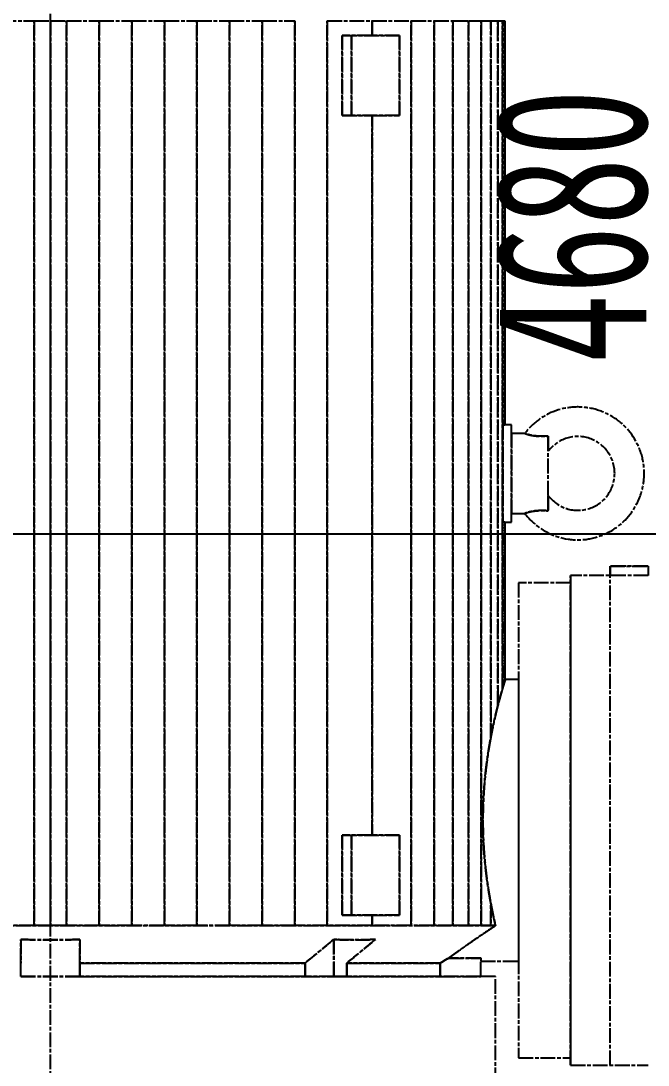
# Model space of a CAD drawing. Header units: millimetres. Extents: x 39335 to 110675, y -13954 to 36506.
# Drawn here: x 55155 to 55665, y 21283 to 22132 of the extents above; entities that cross this region are included whole.
import ezdxf

# ---------------------------------------------------------------- set-up
doc = ezdxf.new("R2010")
doc.units = ezdxf.units.MM
doc.linetypes.add('AM_ISO08W050', pattern=[18, 12, -1.5, 3, -1.5])
for name, color, linetype, lineweight in [('AM_4', 3, 'Continuous', 25), ('AM_5', 3, 'Continuous', 25), ('AM_7', 4, 'AM_ISO08W050', 25), ('CAXA4', 3, 'Continuous', 25), ('RED', 1, 'Continuous', 9)]:
    doc.layers.add(name, color=color, linetype=linetype, lineweight=lineweight)
doc.styles.add('\\M+5B1EA\\M+5D7BC', font='', dxfattribs={"width": 0.667})
doc.styles.add('Andritz-Norm', font='arial.ttf')
doc.styles.get("Standard").update_dxf_attribs({"font": 'ISOCP.SHX'})
doc.styles.get('\\M+5B1EA\\M+5D7BC').set_extended_font_data('FangSong_GB2312')
doc.dimstyles.new('\\M+5B1EA\\M+5D7BC', dxfattribs={"dimscale": 35, "dimtxt": 3.5, "dimasz": 4, "dimexe": 2, "dimexo": 0, "dimtad": 1, "dimdec": 1, "dimdsep": 46, "dimtxsty": '\\M+5B1EA\\M+5D7BC', "dimcen": 0, "dimdle": 6, "dimazin": 2, "dimtfac": 1, "dimtdec": 1, "dimtmove": 0, "dimatfit": 3, "dimfxl": 0, "dimtolj": 1, "dimtzin": 0, "dimarcsym": 0})
doc.dimstyles.new('Andritz-Bem', dxfattribs={"dimscale": 20, "dimtxt": 3.5, "dimasz": 2.5, "dimexe": 1, "dimexo": 0, "dimgap": 0.8, "dimtad": 1, "dimrnd": 1e-08, "dimtxsty": 'Andritz-Norm', "dimcen": 0.09, "dimdle": 10, "dimclrd": 7, "dimclre": 7, "dimclrt": 179, "dimazin": 2, "dimtfac": 1, "dimtdec": 3, "dimtmove": 0, "dimatfit": 3, "dimldrblk": 'Filled-1', "dimfxl": 0, "dimtolj": 1, "dimtzin": 0, "dimlwd": 25, "dimlwe": 25, "dimarcsym": 0})

# ---------------------------------------------------------------- blocks, each defined once
blk = doc.blocks.new('*D244')
at = {"layer": 'CAXA4', "color": 0, "lineweight": -2, "transparency": 16777216}
for p, q in [((54268.56, 24094.91), (55757.75, 24094.91)), ((55687.75, 23954.91), (55687.75, 19554.91)), ((55236.99, 19414.91), (55757.75, 19414.91))]:
    blk.add_line(p, q, dxfattribs=at)
at = {"layer": 'CAXA4', "color": 0, "transparency": 16777216}
for points in [[(55664.42, 23954.91), (55711.09, 23954.91), (55687.75, 24094.91)], [(55664.42, 19554.91), (55711.09, 19554.91), (55687.75, 19414.91)]]:
    blk.add_solid(points, dxfattribs=at)
at = {"layer": 'DEFPOINTS', "color": 0, "transparency": 16777216}
for p in [(54268.56, 24094.91), (55236.99, 19414.91), (55687.75, 19414.91)]:
    blk.add_point(p, dxfattribs=at)
at = {"layer": 'CAXA4', "color": 0, "transparency": 16777216, "insert": (55603.33, 21965.21), "char_height": 122.5, "attachment_point": 5, "rotation": 90, "style": '\\M+5B1EA\\M+5D7BC'}
blk.add_mtext('\\A1;\\fFangSong_GB2312;4680', dxfattribs=at)
blk = doc.blocks.new('*D280')
at = {"layer": 'CAXA4', "color": 0, "lineweight": -2, "transparency": 16777216}
for p, q in [((53916.93, 25415.93), (53916.93, 26680.95)), ((76546.38, 19446.79), (76546.38, 26680.95)), ((54056.93, 26610.95), (76406.38, 26610.95))]:
    blk.add_line(p, q, dxfattribs=at)
at = {"layer": 'CAXA4', "color": 0, "transparency": 16777216}
for points in [[(54056.93, 26634.28), (54056.93, 26587.61), (53916.93, 26610.95)], [(76406.38, 26634.28), (76406.38, 26587.61), (76546.38, 26610.95)]]:
    blk.add_solid(points, dxfattribs=at)
at = {"layer": 'DEFPOINTS', "color": 0, "transparency": 16777216}
for p in [(76546.38, 26610.95), (53916.93, 25415.93), (76546.38, 19446.79)]:
    blk.add_point(p, dxfattribs=at)
at = {"layer": 'CAXA4', "color": 0, "transparency": 16777216, "insert": (65231.66, 26695.37), "char_height": 122.5, "attachment_point": 5, "style": '\\M+5B1EA\\M+5D7BC'}
blk.add_mtext('\\A1;\\fFangSong_GB2312;22630', dxfattribs=at)
blk = doc.blocks.new('*D230')
at = {"layer": 'AM_5', "lineweight": 25, "transparency": 16777216}
for p, q in [((3737361.75, -122206.39), (3739176.61, -122206.39)), ((3738831.85, -122856.39), (3739176.61, -122856.39))]:
    blk.add_line(p, q, dxfattribs=at)
at = {"layer": 'AM_5', "transparency": 16777216}
blk.add_line((3739156.61, -122256.39), (3739156.61, -122806.39), dxfattribs=at)
for points in [[(3739148.28, -122256.39), (3739164.95, -122256.39), (3739156.61, -122206.39)], [(3739148.28, -122806.39), (3739164.95, -122806.39), (3739156.61, -122856.39)]]:
    blk.add_solid(points, dxfattribs=at)
at = {"layer": 'DEFPOINTS', "color": 0, "transparency": 16777216}
for p in [(3737341.75, -122206.39), (3738811.85, -122856.39), (3739156.61, -122856.39)]:
    blk.add_point(p, dxfattribs=at)
at = {"layer": 'AM_5', "color": 2, "transparency": 16777216, "insert": (3739091.61, -122531.39), "char_height": 70, "attachment_point": 5, "rotation": 90}
blk.add_mtext('\\A1;650', dxfattribs=at)
blk = doc.blocks.new('Filled-1')
at = {"color": 0}
for p, q in [((0, 0), (-1, 0.25)), ((-1, 0.25), (-1, -0.25)), ((-1, 0), (0, 0)), ((-1, -0.25), (0, 0))]:
    blk.add_line(p, q, dxfattribs=at)
at = {"color": 0, "flags": 128}
blk.add_lwpolyline([(-1, -0.25), (0, 0), (-1, 0.25), (-1, -0.25)], dxfattribs=at)
at = {"color": 0}
blk.add_solid([(-1, -0.25), (0, 0), (-1, 0.25), (-1, -0.25)], dxfattribs=at)
blk = doc.blocks.new('motor')
at = {"layer": 'AM_7'}
for p, q in [((-39.75, 914.86), (-13.25, 914.86)), ((-13.25, 914.86), (-13.25, 179.44)), ((-13.25, 179.44), (-13.25, 914.86)), ((-13.25, 914.86), (0, 914.86)), ((0, 914.86), (0, 179.44)), ((0, 179.44), (0, 914.86)), ((0, 914.86), (13.25, 914.86)), ((13.25, 914.86), (13.25, 179.44)), ((13.25, 179.44), (13.25, 914.86)), ((13.25, 914.86), (39.75, 914.86)), ((39.75, 914.86), (39.75, 179.44)), ((39.75, 179.44), (39.75, 914.86)), ((39.75, 914.86), (66.25, 914.86)), ((66.25, 914.86), (66.25, 179.44)), ((66.25, 179.44), (66.25, 914.86)), ((66.25, 914.86), (92.75, 914.86)), ((92.75, 914.86), (92.75, 179.44)), ((92.75, 179.44), (92.75, 914.86)), ((92.75, 914.86), (119.25, 914.86)), ((119.25, 914.86), (119.25, 179.44)), ((119.25, 179.44), (119.25, 914.86)), ((119.25, 914.86), (145.75, 914.86)), ((145.75, 914.86), (145.75, 179.44)), ((145.75, 179.44), (145.75, 914.86)), ((145.75, 914.86), (172.25, 914.86)), ((172.25, 914.86), (172.25, 179.44)), ((172.25, 179.44), (172.25, 914.86)), ((172.25, 914.86), (198.75, 914.86)), ((198.75, 914.86), (198.75, 179.44)), ((198.75, 179.44), (198.75, 914.86)), ((225.25, 914.86), (225.25, 179.44)), ((225.25, 179.44), (225.25, 914.86)), ((225.25, 914.86), (261.63, 914.86)), ((261.63, 914.86), (261.63, 903)), ((261.63, 903), (261.63, 914.86)), ((261.63, 914.86), (293.53, 914.86)), ((293.53, 914.86), (293.53, 179.44)), ((293.53, 179.44), (293.53, 914.86)), ((293.53, 914.86), (312.09, 914.86)), ((312.09, 914.86), (312.09, 179.44)), ((312.09, 179.44), (312.09, 914.86)), ((312.09, 914.86), (327.46, 914.86)), ((327.46, 914.86), (327.46, 179.44)), ((327.46, 179.44), (327.46, 914.86)), ((327.46, 914.86), (340.08, 914.86)), ((340.08, 914.86), (340.08, 179.44)), ((340.08, 179.44), (340.08, 914.86)), ((340.08, 914.86), (350.26, 914.86)), ((350.26, 914.86), (350.26, 179.44)), ((350.26, 179.44), (350.26, 914.86)), ((350.26, 914.86), (358.19, 914.86)), ((358.19, 914.86), (358.19, 332.14)), ((358.19, 332.14), (358.19, 914.86)), ((358.19, 914.86), (364.02, 914.86)), ((364.02, 914.86), (364.02, 358.39)), ((364.02, 358.39), (364.02, 914.86)), ((364.02, 914.86), (367.86, 914.86)), ((367.86, 914.86), (367.86, 372.38)), ((367.86, 372.38), (367.86, 914.86)), ((367.86, 914.86), (369.76, 914.86)), ((369.76, 586.5), (369.76, 914.86)), ((369.76, 914.86), (369.76, 586.5)), ((370, 586.5), (370, 914.86)), ((237.25, 838), (237.25, 903)), ((237.25, 903), (283.92, 903)), ((261.63, 903), (237.25, 903)), ((237.25, 903), (237.25, 838)), ((245.01, 838), (245.01, 903)), ((245.01, 903), (245.01, 838)), ((283.92, 903), (261.63, 903)), ((283.92, 903), (283.92, 838)), ((283.92, 838), (283.92, 903)), ((283.92, 838), (237.25, 838)), ((237.25, 838), (261.63, 838)), ((261.63, 838), (261.63, 253)), ((261.63, 253), (261.63, 838)), ((261.63, 838), (283.92, 838)), ((367.89, 507.5), (367.89, 586.5)), ((367.89, 586.5), (369.76, 586.5)), ((369.76, 586.5), (367.89, 586.5)), ((367.89, 586.5), (367.89, 507.5)), ((370, 586.5), (369.76, 586.5)), ((375, 586.5), (370, 586.5)), ((375, 579.5), (375, 586.5)), ((385.88, 579.5), (375, 579.5)), ((375, 579.5), (375, 514.5)), ((375, 514.5), (375, 579.5)), ((405, 529), (405, 565)), ((375, 514.5), (385.88, 514.5)), ((375, 507.5), (375, 514.5)), ((369.76, 507.5), (367.89, 507.5)), ((367.89, 507.5), (369.76, 507.5)), ((369.76, 507.5), (369.76, 378.73)), ((369.76, 378.73), (369.76, 507.5)), ((369.76, 507.5), (370, 507.5)), ((370, 507.5), (375, 507.5)), ((370, 379.5), (370, 507.5)), ((486.19, 471.5), (455.19, 471.5)), ((455.19, 471.5), (455.19, 464)), ((455.19, 471.5), (486.19, 471.5)), ((455.19, 464), (455.19, 471.5)), ((486.19, 471.5), (486.19, 464)), ((486.19, 464), (423.19, 464)), ((423.19, 66), (423.19, 464)), ((423.19, 464), (423.19, 458)), ((423.19, 464), (423.19, 66)), ((455.19, 66), (455.19, 464)), ((380.69, 458), (380.69, 72)), ((423.19, 458), (380.69, 458)), ((380.69, 458), (380.69, 379.5)), ((423.19, 458), (423.19, 72)), ((380.69, 379.5), (370, 379.5)), ((380.69, 379.5), (380.69, 150.51)), ((364.02, 358.39), (364.02, 358.39)), ((364.02, 358.39), (364.02, 358.39)), ((237.25, 188), (237.25, 253)), ((237.25, 253), (283.92, 253)), ((261.63, 253), (237.25, 253)), ((237.25, 253), (237.25, 188)), ((245.01, 188), (245.01, 253)), ((245.01, 253), (245.01, 188)), ((283.92, 253), (261.63, 253)), ((283.92, 253), (283.92, 188)), ((283.92, 188), (283.92, 253)), ((358.19, 179.44), (358.19, 197.86)), ((358.19, 197.86), (358.19, 179.44)), ((283.92, 188), (237.25, 188)), ((237.25, 188), (261.63, 188)), ((261.63, 188), (261.63, 179.44)), ((261.63, 179.44), (261.63, 188)), ((261.63, 188), (283.92, 188)), ((-370, 179.44), (362.09, 179.44)), ((-13.25, 179.44), (-39.75, 179.44)), ((0, 179.44), (-13.25, 179.44)), ((13.25, 179.44), (0, 179.44)), ((39.75, 179.44), (13.25, 179.44)), ((66.25, 179.44), (39.75, 179.44)), ((92.75, 179.44), (66.25, 179.44)), ((119.25, 179.44), (92.75, 179.44)), ((145.75, 179.44), (119.25, 179.44)), ((172.25, 179.44), (145.75, 179.44)), ((198.75, 179.44), (172.25, 179.44)), ((225.25, 179.44), (198.75, 179.44)), ((261.63, 179.44), (225.25, 179.44)), ((293.53, 179.44), (261.63, 179.44)), ((312.09, 179.44), (293.53, 179.44)), ((327.46, 179.44), (312.09, 179.44)), ((340.08, 179.44), (327.46, 179.44)), ((350.26, 179.44), (340.08, 179.44)), ((358.19, 179.44), (350.26, 179.44)), ((362.09, 179.44), (358.19, 179.44)), ((-24, 149), (-24, 168.21)), ((24, 168.21), (24, 149)), ((230.52, 138), (230.52, 168.21)), ((230.52, 168.21), (230.52, 138)), ((324.02, 153.04), (350, 153.04)), ((350, 153.04), (324.02, 153.04)), ((350, 153.19), (350, 150.5)), ((350, 152.8), (350, 150.5)), ((-24, 138), (-24, 149)), ((24, 138), (24, 149)), ((24, 149), (207.25, 149)), ((24, 149), (24, 138)), ((207.25, 149), (24, 149)), ((207.25, 138), (207.25, 149)), ((207.25, 149), (207.25, 138)), ((241.19, 138), (241.19, 149)), ((241.19, 149), (317.09, 149)), ((241.19, 149), (241.19, 138)), ((317.09, 149), (241.19, 149)), ((317.09, 149), (317.09, 138)), ((317.09, 138), (317.09, 149)), ((350, 138), (350, 150.5)), ((350, 150.5), (380.69, 150.5)), ((-24, 138), (24, 138)), ((24, 138), (-24, 138)), ((24, 138), (207.25, 138)), ((207.25, 138), (24, 138)), ((207.25, 138), (230.52, 138)), ((230.52, 138), (207.25, 138)), ((230.52, 138), (241.19, 138)), ((241.19, 138), (230.52, 138)), ((241.19, 138), (317.09, 138)), ((317.09, 138), (241.19, 138)), ((317.09, 138), (350, 138)), ((350, 138), (317.09, 138)), ((362, 138), (350, 138)), ((362, 34), (362, 138)), ((380.69, 72), (423.19, 72)), ((423.19, 72), (423.19, 66)), ((423.19, 66), (486.19, 66)), ((486.19, 66), (486.19, 66))]:
    blk.add_line(p, q, dxfattribs=at)
for radius, start, end in [(54, 217.00264, 142.99736), (30, 216.86702, 143.13296)]:
    blk.add_arc((429, 547), radius, start, end, dxfattribs=at)
for points, knots in [([(405, 577.38), (404.28, 577.34), (403.57, 577.3), (402.87, 577.27), (402.72, 577.27), (402.57, 577.26), (402.42, 577.25), (401.66, 577.23), (400.91, 577.21), (400.18, 577.21), (399.5, 577.2), (398.83, 577.21), (398.18, 577.23), (398.12, 577.23), (398.06, 577.23), (398, 577.24), (397.23, 577.26), (396.47, 577.3), (395.74, 577.36), (395.68, 577.36), (395.61, 577.37), (395.55, 577.37), (395.48, 577.38), (395.41, 577.38), (395.35, 577.39), (395.28, 577.39), (395.21, 577.4), (395.14, 577.41), (395.08, 577.41), (395.01, 577.42), (394.94, 577.43), (394.89, 577.43), (394.83, 577.44), (394.78, 577.44), (394.71, 577.45), (394.63, 577.46), (394.55, 577.47), (394.48, 577.47), (394.41, 577.48), (394.33, 577.49), (394.26, 577.5), (394.18, 577.51), (394.11, 577.52), (394.03, 577.52), (393.96, 577.53), (393.88, 577.54), (393.85, 577.55), (393.81, 577.55), (393.78, 577.56), (393.4, 577.6), (393.04, 577.66), (392.69, 577.71), (392.32, 577.77), (391.97, 577.83), (391.62, 577.89), (391.26, 577.96), (390.9, 578.04), (390.56, 578.11), (390.2, 578.19), (389.86, 578.27), (389.53, 578.36), (389.22, 578.43), (388.92, 578.51), (388.64, 578.59), (388.36, 578.67), (388.09, 578.75), (387.85, 578.83), (387.83, 578.83), (387.81, 578.84), (387.79, 578.85), (387.52, 578.93), (387.26, 579.01), (387.04, 579.09), (386.85, 579.15), (386.68, 579.21), (386.53, 579.26), (386.5, 579.27), (386.47, 579.28), (386.44, 579.29), (386.31, 579.34), (386.19, 579.38), (386.1, 579.41), (386.09, 579.42), (386.07, 579.43), (386.06, 579.43), (385.98, 579.46), (385.92, 579.48), (385.9, 579.49), (385.89, 579.49), (385.89, 579.49), (385.89, 579.5), (385.88, 579.5), (385.88, 579.5), (385.88, 579.5)], [0, 0, 0, 0, 0.096122, 0.096122, 0.096122, 0.116876, 0.116876, 0.116876, 0.22348, 0.22348, 0.22348, 0.32275, 0.32275, 0.32275, 0.331843, 0.331843, 0.331843, 0.451201, 0.451201, 0.451201, 0.462115, 0.462115, 0.462115, 0.472698, 0.472698, 0.472698, 0.483007, 0.483007, 0.483007, 0.492819, 0.492819, 0.492819, 0.5, 0.5, 0.5, 0.509293, 0.509293, 0.509293, 0.517543, 0.517543, 0.517543, 0.525577, 0.525577, 0.525577, 0.533457, 0.533457, 0.533457, 0.53717, 0.53717, 0.53717, 0.576512, 0.576512, 0.576512, 0.618157, 0.618157, 0.618157, 0.662236, 0.662236, 0.662236, 0.708821, 0.708821, 0.708821, 0.752939, 0.752939, 0.752939, 0.796224, 0.796224, 0.796224, 0.799613, 0.799613, 0.799613, 0.84808, 0.84808, 0.84808, 0.888812, 0.888812, 0.888812, 0.896667, 0.896667, 0.896667, 0.935954, 0.935954, 0.935954, 0.943292, 0.943292, 0.943292, 0.98107, 0.98107, 0.98107, 0.98652, 0.98652, 0.98652, 1, 1, 1, 1]), ([(385.88, 579.5), (385.88, 579.5), (385.9, 579.49), (385.94, 579.48), (385.98, 579.46), (386.04, 579.44), (386.13, 579.4), (386.21, 579.37), (386.31, 579.34), (386.43, 579.29), (386.51, 579.27), (386.59, 579.24), (386.68, 579.2), (386.73, 579.19), (386.79, 579.17), (386.85, 579.15), (387.01, 579.09), (387.18, 579.03), (387.37, 578.97), (387.5, 578.93), (387.65, 578.88), (387.8, 578.84), (387.86, 578.82), (387.92, 578.8), (387.99, 578.78), (388.16, 578.73), (388.35, 578.67), (388.54, 578.62), (388.59, 578.6), (388.65, 578.59), (388.7, 578.57), (388.93, 578.51), (389.17, 578.44), (389.43, 578.38), (389.45, 578.37), (389.48, 578.36), (389.51, 578.36), (389.79, 578.29), (390.09, 578.21), (390.4, 578.14), (390.67, 578.08), (390.95, 578.03), (391.24, 577.97), (391.29, 577.96), (391.34, 577.95), (391.39, 577.94), (391.65, 577.89), (391.92, 577.84), (392.19, 577.79), (392.29, 577.78), (392.38, 577.76), (392.47, 577.75), (392.79, 577.69), (393.11, 577.65), (393.37, 577.61), (393.38, 577.61), (393.39, 577.61), (393.39, 577.61), (394.07, 577.52), (394.7, 577.44), (395.36, 577.39), (396.03, 577.33), (396.73, 577.28), (397.46, 577.25), (398.13, 577.22), (398.84, 577.21), (399.57, 577.21), (400.31, 577.2), (401.07, 577.21), (401.87, 577.24), (402.67, 577.26), (403.5, 577.3), (404.36, 577.34), (404.57, 577.36), (404.78, 577.37), (405, 577.38)], [0.0000022, 0.0000022, 0.0000022, 0.0000022, 0.0456399, 0.0456399, 0.0456399, 0.0896279, 0.0896279, 0.0896279, 0.1323124, 0.1323124, 0.1323124, 0.1584118, 0.1584118, 0.1584118, 0.1739841, 0.1739841, 0.1739841, 0.2149161, 0.2149161, 0.2149161, 0.2435778, 0.2435778, 0.2435778, 0.2553834, 0.2553834, 0.2553834, 0.2868925, 0.2868925, 0.2868925, 0.2956746, 0.2956746, 0.2956746, 0.3322114, 0.3322114, 0.3322114, 0.3360991, 0.3360991, 0.3360991, 0.3769968, 0.3769968, 0.3769968, 0.4125362, 0.4125362, 0.4125362, 0.4187512, 0.4187512, 0.4187512, 0.4510796, 0.4510796, 0.4510796, 0.4618125, 0.4618125, 0.4618125, 0.4987481, 0.4987481, 0.4987481, 0.5, 0.5, 0.5, 0.5976277, 0.5976277, 0.5976277, 0.6976811, 0.6976811, 0.6976811, 0.7903119, 0.7903119, 0.7903119, 0.8838819, 0.8838819, 0.8838819, 0.9770714, 0.9770714, 0.9770714, 1, 1, 1, 1]), ([(405, 565), (405, 565), (405, 565), (405, 565), (405, 565), (405, 565.01), (405, 565.04), (405, 565.06), (405, 565.09), (405, 565.14), (405, 565.19), (405, 565.25), (405, 565.32), (405, 565.34), (405, 565.35), (405, 565.36), (405, 565.38), (405, 565.39), (405, 565.4), (405, 565.42), (405, 565.43), (405, 565.44), (405, 565.46), (405, 565.48), (405, 565.5), (405, 565.52), (405, 565.54), (405, 565.56), (405, 565.58), (405, 565.61), (405, 565.63), (405, 565.64), (405, 565.66), (405, 565.67), (405, 565.71), (405, 565.75), (405, 565.8), (405, 565.84), (405, 565.88), (405, 565.93), (405, 566.02), (405, 566.13), (405, 566.24), (405, 566.3), (405, 566.36), (405, 566.42), (405, 566.48), (405, 566.54), (405, 566.61), (405, 566.74), (405, 566.87), (405, 567.02), (405, 567.03), (405, 567.04), (405, 567.05), (405, 567.19), (405, 567.34), (405, 567.5), (405, 567.52), (405, 567.54), (405, 567.56), (405, 567.64), (405, 567.72), (405, 567.8), (405, 567.88), (405, 567.96), (405, 568.05), (405, 568.08), (405, 568.11), (405, 568.14), (405, 568.3), (405, 568.48), (405, 568.67), (405, 568.71), (405, 568.74), (405, 568.77), (405, 568.81), (405, 568.86), (405, 568.9), (405, 568.94), (405, 568.98), (405, 569.03), (405, 569.06), (405, 569.09), (405, 569.12), (405, 569.21), (405, 569.29), (405, 569.37), (405, 569.46), (405, 569.54), (405, 569.62), (405, 569.64), (405, 569.66), (405, 569.68), (405, 569.76), (405, 569.83), (405, 569.9), (405, 569.98), (405, 570.05), (405, 570.11), (405, 570.16), (405, 570.21), (405, 570.26), (405, 570.34), (405, 570.41), (405, 570.48), (405, 570.55), (405, 570.62), (405, 570.69), (405, 570.71), (405, 570.74), (405, 570.76), (405, 570.84), (405, 570.91), (405, 570.98), (405, 571.05), (405, 571.12), (405, 571.19), (405, 571.21), (405, 571.23), (405, 571.26), (405, 571.34), (405, 571.41), (405, 571.48), (405, 571.56), (405, 571.63), (405, 571.7), (405, 571.76), (405, 571.82), (405, 571.88), (405, 571.95), (405, 572.03), (405, 572.1), (405, 572.18), (405, 572.25), (405, 572.33), (405, 572.4), (405, 572.47), (405, 572.55), (405, 572.56), (405, 572.58), (405, 572.59), (405, 572.66), (405, 572.73), (405, 572.8), (405, 572.87), (405, 572.94), (405, 573.01), (405, 573.07), (405, 573.12), (405, 573.18), (405, 573.24), (405, 573.31), (405, 573.38), (405, 573.45), (405, 573.52), (405, 573.59), (405, 573.61), (405, 573.63), (405, 573.65), (405, 573.71), (405, 573.77), (405, 573.83), (405, 573.86), (405, 573.89), (405, 573.92), (405, 573.95), (405, 573.98), (405, 574.01), (405, 574.03), (405, 574.05), (405, 574.06), (405, 574.1), (405, 574.14), (405, 574.17), (405, 574.21), (405, 574.24), (405, 574.28), (405, 574.31), (405, 574.35), (405, 574.38), (405, 574.4), (405, 574.42), (405, 574.44), (405, 574.5), (405, 574.56), (405, 574.63), (405, 574.7), (405, 574.77), (405, 574.85), (405, 574.9), (405, 574.94), (405, 574.98), (405, 575.15), (405, 575.33), (405, 575.55), (405, 575.63), (405, 575.71), (405, 575.8), (405, 575.91), (405, 576.02), (405, 576.15), (405, 576.26), (405, 576.39), (405, 576.52), (405, 576.64), (405, 576.78), (405, 576.91), (405, 576.95), (405, 576.99), (405, 577.03), (405, 577.14), (405, 577.26), (405, 577.38)], [0.5193755, 0.5193755, 0.5193755, 0.5193755, 0.5202176, 0.5202176, 0.5202176, 0.5302499, 0.5302499, 0.5302499, 0.5401271, 0.5401271, 0.5401271, 0.5502591, 0.5502591, 0.5502591, 0.5519674, 0.5519674, 0.5519674, 0.5537295, 0.5537295, 0.5537295, 0.5556774, 0.5556774, 0.5556774, 0.5590147, 0.5590147, 0.5590147, 0.5624711, 0.5624711, 0.5624711, 0.5660796, 0.5660796, 0.5660796, 0.5686825, 0.5686825, 0.5686825, 0.5756754, 0.5756754, 0.5756754, 0.5825326, 0.5825326, 0.5825326, 0.5969462, 0.5969462, 0.5969462, 0.6042537, 0.6042537, 0.6042537, 0.6115612, 0.6115612, 0.6115612, 0.624809, 0.624809, 0.624809, 0.6258671, 0.6258671, 0.6258671, 0.6377645, 0.6377645, 0.6377645, 0.6393101, 0.6393101, 0.6393101, 0.6446766, 0.6446766, 0.6446766, 0.6498528, 0.6498528, 0.6498528, 0.6515906, 0.6515906, 0.6515906, 0.6609044, 0.6609044, 0.6609044, 0.6624717, 0.6624717, 0.6624717, 0.6643506, 0.6643506, 0.6643506, 0.6661305, 0.6661305, 0.6661305, 0.6673148, 0.6673148, 0.6673148, 0.6704011, 0.6704011, 0.6704011, 0.6736472, 0.6736472, 0.6736472, 0.6744474, 0.6744474, 0.6744474, 0.6775686, 0.6775686, 0.6775686, 0.6808387, 0.6808387, 0.6808387, 0.6832756, 0.6832756, 0.6832756, 0.6870976, 0.6870976, 0.6870976, 0.6910919, 0.6910919, 0.6910919, 0.6925949, 0.6925949, 0.6925949, 0.6972273, 0.6972273, 0.6972273, 0.7020658, 0.7020658, 0.7020658, 0.7038424, 0.7038424, 0.7038424, 0.7095246, 0.7095246, 0.7095246, 0.7154523, 0.7154523, 0.7154523, 0.7205592, 0.7205592, 0.7205592, 0.727233, 0.727233, 0.727233, 0.7339794, 0.7339794, 0.7339794, 0.7407354, 0.7407354, 0.7407354, 0.7419725, 0.7419725, 0.7419725, 0.7481962, 0.7481962, 0.7481962, 0.7542061, 0.7542061, 0.7542061, 0.7585713, 0.7585713, 0.7585713, 0.7636402, 0.7636402, 0.7636402, 0.7684761, 0.7684761, 0.7684761, 0.7696734, 0.7696734, 0.7696734, 0.7734719, 0.7734719, 0.7734719, 0.7752306, 0.7752306, 0.7752306, 0.7771985, 0.7771985, 0.7771985, 0.7789522, 0.7789522, 0.7789522, 0.7860004, 0.7860004, 0.7860004, 0.793268, 0.793268, 0.793268, 0.8003648, 0.8003648, 0.8003648, 0.8039996, 0.8039996, 0.8039996, 0.8142189, 0.8142189, 0.8142189, 0.8242099, 0.8242099, 0.8242099, 0.8293148, 0.8293148, 0.8293148, 0.8481738, 0.8481738, 0.8481738, 0.8553961, 0.8553961, 0.8553961, 0.8642469, 0.8642469, 0.8642469, 0.8729491, 0.8729491, 0.8729491, 0.8814492, 0.8814492, 0.8814492, 0.8837042, 0.8837042, 0.8837042, 0.8905896, 0.8905896, 0.8905896, 0.8905896]), ([(405, 577.38), (405, 575.55), (405, 573.76), (405, 572.12), (405, 569.98), (405, 567.9), (405, 566.53), (405, 565.58), (405, 565), (405, 565)], [0.1091278, 0.1091278, 0.1091278, 0.1091278, 0.2309052, 0.2309052, 0.2309052, 0.3899802, 0.3899802, 0.3899802, 0.5004157, 0.5004157, 0.5004157, 0.5004157]), ([(405, 516.62), (405, 516.77), (405, 516.91), (405, 517.05), (405, 517.19), (405, 517.32), (405, 517.45), (405, 517.58), (405, 517.7), (405, 517.82), (405, 517.86), (405, 517.89), (405, 517.92), (405, 518.04), (405, 518.16), (405, 518.27), (405, 518.38), (405, 518.48), (405, 518.58), (405, 518.67), (405, 518.74), (405, 518.82), (405, 519.01), (405, 519.18), (405, 519.32), (405, 519.36), (405, 519.4), (405, 519.43), (405, 519.5), (405, 519.56), (405, 519.61), (405, 519.67), (405, 519.72), (405, 519.76), (405, 519.77), (405, 519.79), (405, 519.8), (405, 519.81), (405, 519.82), (405, 519.84), (405, 519.85), (405, 519.86), (405, 519.88), (405, 519.89), (405, 519.9), (405, 519.91), (405, 519.93), (405, 519.96), (405, 520), (405, 520.02), (405, 520.05), (405, 520.08), (405, 520.1), (405, 520.11), (405, 520.12), (405, 520.16), (405, 520.2), (405, 520.24), (405, 520.31), (405, 520.39), (405, 520.45), (405, 520.53), (405, 520.6), (405, 520.66), (405, 520.69), (405, 520.72), (405, 520.75), (405, 520.82), (405, 520.9), (405, 520.97), (405, 521.04), (405, 521.11), (405, 521.18), (405, 521.22), (405, 521.25), (405, 521.29), (405, 521.36), (405, 521.44), (405, 521.51), (405, 521.59), (405, 521.66), (405, 521.73), (405, 521.81), (405, 521.88), (405, 521.96), (405, 522.1), (405, 522.24), (405, 522.39), (405, 522.43), (405, 522.47), (405, 522.52), (405, 522.65), (405, 522.78), (405, 522.93), (405, 522.97), (405, 523), (405, 523.03), (405, 523.1), (405, 523.16), (405, 523.23), (405, 523.3), (405, 523.37), (405, 523.44), (405, 523.47), (405, 523.5), (405, 523.54), (405, 523.66), (405, 523.8), (405, 523.95), (405, 523.98), (405, 524.02), (405, 524.05), (405, 524.12), (405, 524.18), (405, 524.25), (405, 524.32), (405, 524.39), (405, 524.47), (405, 524.5), (405, 524.54), (405, 524.58), (405, 524.63), (405, 524.67), (405, 524.71), (405, 524.76), (405, 524.8), (405, 524.84), (405, 524.85), (405, 524.87), (405, 524.88), (405, 525.03), (405, 525.16), (405, 525.28), (405, 525.34), (405, 525.4), (405, 525.46), (405, 525.47), (405, 525.48), (405, 525.48), (405, 525.58), (405, 525.67), (405, 525.75), (405, 525.84), (405, 525.93), (405, 526.01), (405, 526.02), (405, 526.02), (405, 526.03), (405, 526.21), (405, 526.37), (405, 526.52), (405, 526.52), (405, 526.53), (405, 526.54), (405, 526.7), (405, 526.85), (405, 526.98), (405, 526.99), (405, 526.99), (405, 527), (405, 527.08), (405, 527.15), (405, 527.22), (405, 527.29), (405, 527.35), (405, 527.42), (405, 527.48), (405, 527.55), (405, 527.61), (405, 527.67), (405, 527.72), (405, 527.78), (405, 527.84), (405, 527.89), (405, 527.94), (405, 527.99), (405, 528.04), (405, 528.09), (405, 528.14), (405, 528.18), (405, 528.22), (405, 528.26), (405, 528.29), (405, 528.32), (405, 528.35), (405, 528.39), (405, 528.43), (405, 528.46), (405, 528.49), (405, 528.53), (405, 528.53), (405, 528.53), (405, 528.54), (405, 528.54), (405, 528.54), (405, 528.55), (405, 528.58), (405, 528.61), (405, 528.64), (405, 528.67), (405, 528.7), (405, 528.73), (405, 528.74), (405, 528.75), (405, 528.76), (405, 528.8), (405, 528.83), (405, 528.86), (405, 528.88), (405, 528.9), (405, 528.91), (405, 528.95), (405, 528.98), (405, 528.99), (405, 529), (405, 529), (405, 529)], [0.1091278, 0.1091278, 0.1091278, 0.1091278, 0.1174929, 0.1174929, 0.1174929, 0.1259948, 0.1259948, 0.1259948, 0.1347001, 0.1347001, 0.1347001, 0.1371166, 0.1371166, 0.1371166, 0.1461873, 0.1461873, 0.1461873, 0.1555037, 0.1555037, 0.1555037, 0.163186, 0.163186, 0.163186, 0.1829753, 0.1829753, 0.1829753, 0.1888203, 0.1888203, 0.1888203, 0.1992402, 0.1992402, 0.1992402, 0.2098458, 0.2098458, 0.2098458, 0.2139377, 0.2139377, 0.2139377, 0.2171642, 0.2171642, 0.2171642, 0.2196672, 0.2196672, 0.2196672, 0.2207652, 0.2207652, 0.2207652, 0.2229063, 0.2229063, 0.2229063, 0.2246344, 0.2246344, 0.2246344, 0.2253819, 0.2253819, 0.2253819, 0.2276401, 0.2276401, 0.2276401, 0.2322532, 0.2322532, 0.2322532, 0.2371006, 0.2371006, 0.2371006, 0.2392398, 0.2392398, 0.2392398, 0.245012, 0.245012, 0.245012, 0.2510096, 0.2510096, 0.2510096, 0.254049, 0.254049, 0.254049, 0.2607701, 0.2607701, 0.2607701, 0.2675486, 0.2675486, 0.2675486, 0.2743271, 0.2743271, 0.2743271, 0.286736, 0.286736, 0.286736, 0.2901506, 0.2901506, 0.2901506, 0.3004817, 0.3004817, 0.3004817, 0.3026347, 0.3026347, 0.3026347, 0.3069784, 0.3069784, 0.3069784, 0.3111288, 0.3111288, 0.3111288, 0.3128616, 0.3128616, 0.3128616, 0.3198664, 0.3198664, 0.3198664, 0.3214229, 0.3214229, 0.3214229, 0.3243907, 0.3243907, 0.3243907, 0.3272289, 0.3272289, 0.3272289, 0.3287139, 0.3287139, 0.3287139, 0.3302926, 0.3302926, 0.3302926, 0.3318824, 0.3318824, 0.3318824, 0.3324026, 0.3324026, 0.3324026, 0.3380674, 0.3380674, 0.3380674, 0.3410438, 0.3410438, 0.3410438, 0.3413803, 0.3413803, 0.3413803, 0.3461455, 0.3461455, 0.3461455, 0.3510749, 0.3510749, 0.3510749, 0.3514761, 0.3514761, 0.3514761, 0.3623108, 0.3623108, 0.3623108, 0.362849, 0.362849, 0.362849, 0.3749395, 0.3749395, 0.3749395, 0.3754206, 0.3754206, 0.3754206, 0.3822772, 0.3822772, 0.3822772, 0.3891337, 0.3891337, 0.3891337, 0.3963614, 0.3963614, 0.3963614, 0.4035891, 0.4035891, 0.4035891, 0.4109036, 0.4109036, 0.4109036, 0.4182181, 0.4182181, 0.4182181, 0.4252077, 0.4252077, 0.4252077, 0.4303348, 0.4303348, 0.4303348, 0.4367034, 0.4367034, 0.4367034, 0.443013, 0.443013, 0.443013, 0.4437238, 0.4437238, 0.4437238, 0.44404, 0.44404, 0.44404, 0.447932, 0.447932, 0.447932, 0.4518333, 0.4518333, 0.4518333, 0.4536542, 0.4536542, 0.4536542, 0.4594075, 0.4594075, 0.4594075, 0.4637957, 0.4637957, 0.4637957, 0.4748285, 0.4748285, 0.4748285, 0.4803418, 0.4803418, 0.4803418, 0.4803418]), ([(405, 529), (405, 529), (405, 528.42), (405, 527.47), (405, 526.1), (405, 524.02), (405, 521.88), (405, 520.24), (405, 518.45), (405, 516.62)], [0.4993016, 0.4993016, 0.4993016, 0.4993016, 0.6097371, 0.6097371, 0.6097371, 0.7688121, 0.7688121, 0.7688121, 0.8905896, 0.8905896, 0.8905896, 0.8905896]), ([(385.88, 514.5), (385.88, 514.5), (385.9, 514.51), (385.96, 514.53), (385.97, 514.54), (385.98, 514.54), (386, 514.55), (386.09, 514.58), (386.21, 514.63), (386.37, 514.68), (386.54, 514.74), (386.75, 514.82), (386.99, 514.9), (387.18, 514.96), (387.39, 515.03), (387.62, 515.1), (387.67, 515.12), (387.71, 515.13), (387.75, 515.14), (388, 515.22), (388.26, 515.3), (388.53, 515.38), (388.56, 515.38), (388.58, 515.39), (388.61, 515.4), (388.89, 515.48), (389.19, 515.56), (389.5, 515.64), (389.54, 515.65), (389.57, 515.65), (389.6, 515.66), (389.93, 515.75), (390.27, 515.83), (390.63, 515.9), (390.97, 515.98), (391.32, 516.05), (391.68, 516.12), (392.02, 516.18), (392.37, 516.24), (392.74, 516.3), (393.08, 516.35), (393.43, 516.4), (393.8, 516.45), (394.01, 516.47), (394.23, 516.5), (394.42, 516.52), (394.5, 516.53), (394.57, 516.54), (394.63, 516.54), (394.67, 516.55), (394.71, 516.55), (394.75, 516.56), (394.87, 516.57), (394.99, 516.58), (395.11, 516.59), (395.35, 516.61), (395.59, 516.63), (395.83, 516.65), (395.94, 516.66), (396.06, 516.67), (396.18, 516.68), (396.42, 516.69), (396.65, 516.71), (396.89, 516.72), (397.63, 516.76), (398.38, 516.78), (399.16, 516.79), (399.82, 516.8), (400.5, 516.79), (401.19, 516.78), (401.29, 516.78), (401.38, 516.78), (401.48, 516.77), (402.16, 516.76), (402.86, 516.73), (403.57, 516.7), (403.67, 516.69), (403.77, 516.69), (403.87, 516.68), (404.22, 516.66), (404.58, 516.64), (404.93, 516.62), (404.96, 516.62), (404.98, 516.62), (405, 516.62)], [0, 0, 0, 0, 0.037328, 0.037328, 0.037328, 0.047028, 0.047028, 0.047028, 0.09642, 0.09642, 0.09642, 0.148447, 0.148447, 0.148447, 0.190384, 0.190384, 0.190384, 0.198341, 0.198341, 0.198341, 0.241549, 0.241549, 0.241549, 0.245706, 0.245706, 0.245706, 0.289953, 0.289953, 0.289953, 0.294533, 0.294533, 0.294533, 0.340727, 0.340727, 0.340727, 0.384205, 0.384205, 0.384205, 0.425084, 0.425084, 0.425084, 0.463541, 0.463541, 0.463541, 0.48602, 0.48602, 0.48602, 0.494628, 0.494628, 0.494628, 0.5, 0.5, 0.5, 0.517468, 0.517468, 0.517468, 0.55408, 0.55408, 0.55408, 0.572694, 0.572694, 0.572694, 0.610399, 0.610399, 0.610399, 0.726427, 0.726427, 0.726427, 0.825212, 0.825212, 0.825212, 0.83866, 0.83866, 0.83866, 0.935801, 0.935801, 0.935801, 0.949394, 0.949394, 0.949394, 0.997073, 0.997073, 0.997073, 1, 1, 1, 1]), ([(405, 516.62), (404.12, 516.67), (403.28, 516.72), (402.47, 516.74), (401.67, 516.77), (400.91, 516.79), (400.18, 516.79), (399.45, 516.8), (398.74, 516.79), (398.07, 516.77), (397.39, 516.75), (396.74, 516.72), (396.12, 516.67), (395.49, 516.63), (394.88, 516.57), (394.3, 516.51), (394.03, 516.48), (393.77, 516.44), (393.47, 516.4), (393.45, 516.4), (393.43, 516.4), (393.41, 516.4), (393.09, 516.35), (392.73, 516.3), (392.37, 516.24), (392.36, 516.24), (392.34, 516.23), (392.32, 516.23), (392.05, 516.18), (391.77, 516.13), (391.51, 516.08), (391.43, 516.07), (391.35, 516.05), (391.27, 516.04), (390.98, 515.98), (390.7, 515.92), (390.42, 515.86), (390.38, 515.85), (390.34, 515.84), (390.3, 515.83), (390, 515.76), (389.7, 515.69), (389.42, 515.62), (389.17, 515.56), (388.94, 515.49), (388.71, 515.43), (388.68, 515.42), (388.66, 515.42), (388.63, 515.41), (388.44, 515.35), (388.25, 515.3), (388.08, 515.25), (388.03, 515.23), (387.97, 515.22), (387.92, 515.2), (387.7, 515.13), (387.5, 515.07), (387.31, 515.01), (387.12, 514.95), (386.95, 514.89), (386.8, 514.84), (386.65, 514.78), (386.51, 514.74), (386.39, 514.69), (386.28, 514.65), (386.18, 514.61), (386.1, 514.59), (386.02, 514.56), (385.96, 514.53), (385.92, 514.52), (385.89, 514.51), (385.88, 514.5), (385.88, 514.5)], [0, 0, 0, 0, 0.0930545, 0.0930545, 0.0930545, 0.1842867, 0.1842867, 0.1842867, 0.2747303, 0.2747303, 0.2747303, 0.3651361, 0.3651361, 0.3651361, 0.4561595, 0.4561595, 0.4561595, 0.4973639, 0.4973639, 0.4973639, 0.5, 0.5, 0.5, 0.5418742, 0.5418742, 0.5418742, 0.5438655, 0.5438655, 0.5438655, 0.5764741, 0.5764741, 0.5764741, 0.5861596, 0.5861596, 0.5861596, 0.6222125, 0.6222125, 0.6222125, 0.6273855, 0.6273855, 0.6273855, 0.667956, 0.667956, 0.667956, 0.7038735, 0.7038735, 0.7038735, 0.7082293, 0.7082293, 0.7082293, 0.7393876, 0.7393876, 0.7393876, 0.7485265, 0.7485265, 0.7485265, 0.7891424, 0.7891424, 0.7891424, 0.8303567, 0.8303567, 0.8303567, 0.8724397, 0.8724397, 0.8724397, 0.9156682, 0.9156682, 0.9156682, 0.9603493, 0.9603493, 0.9603493, 0.9999978, 0.9999978, 0.9999978, 0.9999978]), ([(369.76, 378.73), (369.69, 378.48), (369.59, 378.17), (369.48, 377.79), (369.36, 377.42), (369.23, 376.98), (369.08, 376.49), (368.93, 375.99), (368.76, 375.44), (368.58, 374.82), (368.4, 374.21), (368.2, 373.54), (367.98, 372.81), (367.94, 372.67), (367.9, 372.53), (367.86, 372.38)], [0.19215007, 0.19215007, 0.19215007, 0.19215007, 0.20116467, 0.20116467, 0.20116467, 0.21015063, 0.21015063, 0.21015063, 0.21912418, 0.21912418, 0.21912418, 0.22805852, 0.22805852, 0.22805852, 0.22979503, 0.22979503, 0.22979503, 0.22979503]), ([(367.86, 372.38), (368.1, 373.19), (368.31, 373.92), (368.51, 374.58), (368.7, 375.24), (368.88, 375.83), (369.04, 376.35), (369.2, 376.88), (369.33, 377.33), (369.45, 377.72), (369.58, 378.13), (369.68, 378.46), (369.76, 378.73)], [0.19215007, 0.19215007, 0.19215007, 0.19215007, 0.20130244, 0.20130244, 0.20130244, 0.21060463, 0.21060463, 0.21060463, 0.21996495, 0.21996495, 0.21996495, 0.22979503, 0.22979503, 0.22979503, 0.22979503]), ([(370, 379.5), (370, 379.5), (369.99, 379.46), (369.96, 379.37), (369.93, 379.27), (369.88, 379.1), (369.81, 378.88), (369.79, 378.83), (369.78, 378.78), (369.76, 378.73)], [0.24942124, 0.24942124, 0.24942124, 0.24942124, 0.25645031, 0.25645031, 0.25645031, 0.26462938, 0.26462938, 0.26462938, 0.26631255, 0.26631255, 0.26631255, 0.26631255]), ([(369.76, 378.73), (369.84, 378.98), (369.9, 379.17), (369.94, 379.3), (369.94, 379.32), (369.95, 379.33), (369.95, 379.35), (369.98, 379.45), (370, 379.5), (370, 379.5)], [0.22979503, 0.22979503, 0.22979503, 0.22979503, 0.23868411, 0.23868411, 0.23868411, 0.23979796, 0.23979796, 0.23979796, 0.24793625, 0.24793625, 0.24793625, 0.24793625]), ([(367.86, 372.38), (367.64, 371.62), (367.4, 370.81), (367.15, 369.94), (366.9, 369.06), (366.64, 368.13), (366.37, 367.15), (366.09, 366.16), (365.8, 365.11), (365.51, 364.02), (365.4, 363.64), (365.3, 363.25), (365.2, 362.87), (364.93, 361.88), (364.66, 360.85), (364.38, 359.79), (364.26, 359.33), (364.14, 358.86), (364.02, 358.39)], [0.15046691, 0.15046691, 0.15046691, 0.15046691, 0.15935848, 0.15935848, 0.15935848, 0.1682874, 0.1682874, 0.1682874, 0.17727108, 0.17727108, 0.17727108, 0.18039102, 0.18039102, 0.18039102, 0.18860412, 0.18860412, 0.18860412, 0.19215007, 0.19215007, 0.19215007, 0.19215007]), ([(364.02, 358.39), (364.3, 359.48), (364.56, 360.48), (364.8, 361.4), (365.07, 362.42), (365.32, 363.35), (365.56, 364.22), (365.77, 365.01), (365.98, 365.74), (366.17, 366.44), (366.35, 367.11), (366.53, 367.74), (366.7, 368.35), (366.8, 368.7), (366.9, 369.04), (367.04, 369.54), (367.27, 370.34), (367.53, 371.24), (367.76, 372.05), (367.79, 372.16), (367.83, 372.27), (367.86, 372.38)], [0.15046691, 0.15046691, 0.15046691, 0.15046691, 0.15802031, 0.15802031, 0.15802031, 0.16634521, 0.16634521, 0.16634521, 0.17383757, 0.17383757, 0.17383757, 0.18093519, 0.18093519, 0.18093519, 0.18494141, 0.18494141, 0.18494141, 0.19128004, 0.19128004, 0.19128004, 0.19215007, 0.19215007, 0.19215007, 0.19215007]), ([(364.02, 358.39), (363.74, 357.29), (363.45, 356.16), (363.16, 354.98), (362.87, 353.81), (362.58, 352.6), (362.28, 351.36), (361.98, 350.11), (361.68, 348.83), (361.38, 347.51), (361.08, 346.2), (360.78, 344.85), (360.48, 343.47), (360.18, 342.09), (359.88, 340.68), (359.58, 339.24), (359.29, 337.8), (358.99, 336.32), (358.7, 334.83), (358.53, 333.94), (358.36, 333.04), (358.19, 332.14)], [0.09739398, 0.09739398, 0.09739398, 0.09739398, 0.10549569, 0.10549569, 0.10549569, 0.11356729, 0.11356729, 0.11356729, 0.12161686, 0.12161686, 0.12161686, 0.12965243, 0.12965243, 0.12965243, 0.13768199, 0.13768199, 0.13768199, 0.14571362, 0.14571362, 0.14571362, 0.15046691, 0.15046691, 0.15046691, 0.15046691]), ([(358.19, 332.14), (358.41, 333.35), (358.65, 334.59), (358.79, 335.27), (358.79, 335.28), (358.79, 335.29), (358.79, 335.3), (359.15, 337.1), (359.39, 338.29), (359.66, 339.59), (360, 341.22), (360.38, 343.01), (360.85, 345.15), (360.87, 345.22), (360.88, 345.29), (360.9, 345.36), (360.91, 345.42), (360.92, 345.47), (360.94, 345.53), (360.95, 345.59), (360.96, 345.65), (360.98, 345.72), (360.99, 345.78), (361.01, 345.85), (361.02, 345.92), (361.04, 345.98), (361.05, 346.05), (361.07, 346.12), (361.2, 346.72), (361.34, 347.31), (361.45, 347.81), (361.61, 348.5), (361.73, 349.03), (361.84, 349.47), (361.85, 349.53), (361.86, 349.58), (361.87, 349.63), (362.02, 350.25), (362.13, 350.71), (362.22, 351.11), (362.23, 351.14), (362.24, 351.17), (362.24, 351.2), (362.38, 351.76), (362.48, 352.19), (362.58, 352.59), (362.65, 352.91), (362.73, 353.21), (362.81, 353.53), (362.82, 353.58), (362.83, 353.63), (362.84, 353.68), (362.9, 353.92), (362.96, 354.17), (363.04, 354.47), (363.06, 354.56), (363.08, 354.65), (363.1, 354.74), (363.11, 354.77), (363.12, 354.8), (363.13, 354.84), (363.13, 354.87), (363.14, 354.9), (363.15, 354.95), (363.16, 354.98), (363.17, 355.03), (363.19, 355.08), (363.19, 355.09), (363.19, 355.1), (363.19, 355.1), (363.46, 356.17), (363.72, 357.23), (363.98, 358.21), (363.99, 358.27), (364.01, 358.33), (364.02, 358.39)], [0.09739398, 0.09739398, 0.09739398, 0.09739398, 0.10087132, 0.10087132, 0.10087132, 0.10091424, 0.10091424, 0.10091424, 0.11037401, 0.11037401, 0.11037401, 0.12227195, 0.12227195, 0.12227195, 0.12264629, 0.12264629, 0.12264629, 0.12295829, 0.12295829, 0.12295829, 0.12325217, 0.12325217, 0.12325217, 0.1235155, 0.1235155, 0.1235155, 0.12373639, 0.12373639, 0.12373639, 0.12552111, 0.12552111, 0.12552111, 0.12797029, 0.12797029, 0.12797029, 0.1282648, 0.1282648, 0.1282648, 0.13183667, 0.13183667, 0.13183667, 0.13212125, 0.13212125, 0.13212125, 0.13731541, 0.13731541, 0.13731541, 0.14151021, 0.14151021, 0.14151021, 0.14213701, 0.14213701, 0.14213701, 0.14506134, 0.14506134, 0.14506134, 0.14587199, 0.14587199, 0.14587199, 0.14611785, 0.14611785, 0.14611785, 0.1463382, 0.1463382, 0.1463382, 0.14652921, 0.14652921, 0.14652921, 0.14655854, 0.14655854, 0.14655854, 0.15024672, 0.15024672, 0.15024672, 0.15046691, 0.15046691, 0.15046691, 0.15046691]), ([(358.19, 332.14), (357.9, 330.61), (357.62, 329.05), (357.34, 327.47), (357.06, 325.89), (356.79, 324.29), (356.53, 322.67), (356.36, 321.57), (356.18, 320.47), (356.02, 319.4), (355.76, 317.71), (355.51, 316.02), (355.28, 314.32), (355.04, 312.62), (354.82, 310.9), (354.6, 309.17), (354.38, 307.44), (354.18, 305.69), (353.98, 303.93), (353.79, 302.17), (353.61, 300.4), (353.44, 298.61), (353.27, 296.83), (353.11, 295.03), (352.97, 293.23), (352.82, 291.43), (352.69, 289.61), (352.58, 287.79), (352.46, 285.97), (352.35, 284.15), (352.26, 282.32), (352.17, 280.49), (352.1, 278.65), (352.04, 276.81), (351.97, 274.97), (351.93, 273.13), (351.89, 271.29), (351.86, 269.44), (351.84, 267.6), (351.84, 265.76), (351.84, 265.51), (351.84, 265.25), (351.84, 265)], [0, 0, 0, 0, 0.00726856, 0.00726856, 0.00726856, 0.01455876, 0.01455876, 0.01455876, 0.0194698, 0.0194698, 0.0194698, 0.02728835, 0.02728835, 0.02728835, 0.03505058, 0.03505058, 0.03505058, 0.04276644, 0.04276644, 0.04276644, 0.05044595, 0.05044595, 0.05044595, 0.0580992, 0.0580992, 0.0580992, 0.06573639, 0.06573639, 0.06573639, 0.07336782, 0.07336782, 0.07336782, 0.08100395, 0.08100395, 0.08100395, 0.08865538, 0.08865538, 0.08865538, 0.0963329, 0.0963329, 0.0963329, 0.09739398, 0.09739398, 0.09739398, 0.09739398]), ([(351.84, 265), (351.84, 267.13), (351.86, 269.25), (351.89, 271.36), (351.93, 273.51), (351.99, 275.66), (352.07, 277.8), (352.15, 279.97), (352.25, 282.15), (352.37, 284.32), (352.49, 286.51), (352.63, 288.71), (352.79, 290.92), (352.95, 293.12), (353.14, 295.34), (353.34, 297.58), (353.55, 299.8), (353.78, 302.04), (354.03, 304.31), (354.26, 306.37), (354.51, 308.46), (354.78, 310.57), (354.9, 311.54), (355.03, 312.52), (355.1, 313.04), (355.4, 315.21), (355.64, 316.88), (355.89, 318.57), (356.14, 320.23), (356.41, 321.9), (356.69, 323.61), (356.95, 325.23), (357.23, 326.87), (357.54, 328.57), (357.74, 329.74), (357.96, 330.92), (358.19, 332.14)], [0, 0, 0, 0, 0.00696339, 0.00696339, 0.00696339, 0.01409548, 0.01409548, 0.01409548, 0.02134089, 0.02134089, 0.02134089, 0.02864168, 0.02864168, 0.02864168, 0.03593738, 0.03593738, 0.03593738, 0.04316516, 0.04316516, 0.04316516, 0.04974625, 0.04974625, 0.04974625, 0.05276655, 0.05276655, 0.05276655, 0.06528724, 0.06528724, 0.06528724, 0.07761149, 0.07761149, 0.07761149, 0.08934382, 0.08934382, 0.08934382, 0.09739398, 0.09739398, 0.09739398, 0.09739398]), ([(351.84, 265), (351.84, 262.92), (351.86, 260.83), (351.89, 258.75), (351.93, 256.67), (351.99, 254.59), (352.06, 252.52), (352.13, 250.45), (352.22, 248.39), (352.33, 246.33), (352.44, 244.27), (352.57, 242.22), (352.71, 240.19), (352.86, 238.12), (353.02, 236.06), (353.27, 233.26), (353.36, 232.22), (353.53, 230.43), (353.71, 228.65), (353.89, 226.88), (354.09, 225.12), (354.29, 223.37), (354.5, 221.63), (354.71, 219.9), (354.94, 218.18), (355.15, 216.56), (355.38, 214.95), (355.61, 213.36), (355.62, 213.27), (355.63, 213.18), (355.65, 213.09), (355.89, 211.41), (356.14, 209.76), (356.41, 208.12), (356.67, 206.48), (356.94, 204.87), (357.21, 203.28), (357.49, 201.69), (357.77, 200.12), (358.05, 198.58), (358.1, 198.34), (358.14, 198.1), (358.19, 197.86)], [0.8981672, 0.8981672, 0.8981672, 0.8981672, 0.9114117, 0.9114117, 0.9114117, 0.9246131, 0.9246131, 0.9246131, 0.9378045, 0.9378045, 0.9378045, 0.9510185, 0.9510185, 0.9510185, 0.9644752, 0.9644752, 0.9644752, 0.9695017, 0.9695017, 0.9695017, 0.9744965, 0.9744965, 0.9744965, 0.9794666, 0.9794666, 0.9794666, 0.9841524, 0.9841524, 0.9841524, 0.9844184, 0.9844184, 0.9844184, 0.989358, 0.989358, 0.989358, 0.9942913, 0.9942913, 0.9942913, 0.999224, 0.999224, 0.999224, 1, 1, 1, 1]), ([(358.19, 197.86), (357.84, 199.72), (357.52, 201.51), (357.21, 203.26), (356.94, 204.85), (356.68, 206.4), (356.44, 207.94), (356.17, 209.57), (355.93, 211.18), (355.69, 212.8), (355.57, 213.62), (355.45, 214.44), (355.27, 215.71), (355.26, 215.82), (355.24, 215.93), (355.23, 216.05), (354.98, 217.83), (354.68, 220.11), (354.41, 222.38), (354.41, 222.39), (354.41, 222.41), (354.4, 222.43), (354.13, 224.71), (353.88, 226.96), (353.66, 229.19), (353.43, 231.42), (353.23, 233.62), (353.05, 235.8), (352.87, 238), (352.71, 240.18), (352.57, 242.36), (352.43, 244.52), (352.31, 246.68), (352.21, 248.84), (352.11, 250.97), (352.03, 253.1), (351.97, 255.25), (351.95, 256.02), (351.93, 256.8), (351.92, 257.35), (351.92, 257.53), (351.91, 257.68), (351.91, 257.8), (351.91, 257.9), (351.91, 257.97), (351.91, 258.03), (351.9, 258.04), (351.9, 258.05), (351.9, 258.06), (351.85, 261.05), (351.84, 263.03), (351.84, 265)], [0.8981672, 0.8981672, 0.8981672, 0.8981672, 0.9066791, 0.9066791, 0.9066791, 0.9144397, 0.9144397, 0.9144397, 0.9226986, 0.9226986, 0.9226986, 0.9268661, 0.9268661, 0.9268661, 0.9272272, 0.9272272, 0.9272272, 0.9327405, 0.9327405, 0.9327405, 0.9327807, 0.9327807, 0.9327807, 0.9383373, 0.9383373, 0.9383373, 0.9438716, 0.9438716, 0.9438716, 0.9494237, 0.9494237, 0.9494237, 0.9549445, 0.9549445, 0.9549445, 0.9603874, 0.9603874, 0.9603874, 0.9623548, 0.9623548, 0.9623548, 0.9629842, 0.9629842, 0.9629842, 0.9634941, 0.9634941, 0.9634941, 0.9636136, 0.9636136, 0.9636136, 1, 1, 1, 1]), ([(358.19, 197.86), (358.47, 196.33), (358.76, 194.82), (359.06, 193.35), (359.35, 191.87), (359.65, 190.43), (359.95, 189.02), (360.25, 187.6), (360.55, 186.21), (360.85, 184.87), (361.15, 183.51), (361.45, 182.19), (361.75, 180.92), (361.86, 180.42), (361.98, 179.93), (362.09, 179.44)], [0.86201967, 0.86201967, 0.86201967, 0.86201967, 0.87021564, 0.87021564, 0.87021564, 0.87842986, 0.87842986, 0.87842986, 0.88667093, 0.88667093, 0.88667093, 0.89494739, 0.89494739, 0.89494739, 0.89816723, 0.89816723, 0.89816723, 0.89816723]), ([(362.09, 179.44), (361.93, 180.11), (361.76, 180.85), (361.54, 181.81), (361.54, 181.82), (361.53, 181.83), (361.53, 181.84), (361.33, 182.72), (361.15, 183.52), (360.99, 184.22), (360.78, 185.19), (360.61, 185.95), (360.46, 186.62), (360.16, 188), (359.96, 188.97), (359.75, 189.96), (359.61, 190.65), (359.47, 191.32), (359.3, 192.16), (359.29, 192.21), (359.28, 192.27), (359.26, 192.33), (359.24, 192.44), (359.22, 192.57), (359.18, 192.74), (359.17, 192.81), (359.15, 192.89), (359.13, 192.98), (359.12, 193.02), (359.12, 193.06), (359.11, 193.1), (358.81, 194.6), (358.49, 196.26), (358.19, 197.86)], [0.86201967, 0.86201967, 0.86201967, 0.86201967, 0.86579969, 0.86579969, 0.86579969, 0.86583762, 0.86583762, 0.86583762, 0.86929797, 0.86929797, 0.86929797, 0.87409689, 0.87409689, 0.87409689, 0.88405059, 0.88405059, 0.88405059, 0.8909472, 0.8909472, 0.8909472, 0.89140628, 0.89140628, 0.89140628, 0.89223277, 0.89223277, 0.89223277, 0.89259455, 0.89259455, 0.89259455, 0.89274864, 0.89274864, 0.89274864, 0.89816723, 0.89816723, 0.89816723, 0.89816723]), ([(362.09, 179.44), (359.25, 177.56), (356.57, 175.76), (354.04, 174.06), (351.37, 172.26), (348.88, 170.57), (346.55, 168.97), (344.36, 167.47), (342.32, 166.06), (340.42, 164.74), (339.06, 163.79), (337.77, 162.89), (336.6, 162.06), (335.68, 161.41), (334.83, 160.81), (334.01, 160.24), (333.96, 160.2), (333.9, 160.16), (333.85, 160.12), (332.99, 159.51), (332.18, 158.93), (331.4, 158.38), (330.64, 157.83), (329.91, 157.31), (329.23, 156.82), (328.54, 156.33), (327.9, 155.87), (327.3, 155.43), (326.71, 155), (326.15, 154.6), (325.63, 154.22), (325.04, 153.79), (324.51, 153.4), (324.02, 153.04)], [0.0111155, 0.0111155, 0.0111155, 0.0111155, 0.1111642, 0.1111642, 0.1111642, 0.2164365, 0.2164365, 0.2164365, 0.3152283, 0.3152283, 0.3152283, 0.3857849, 0.3857849, 0.3857849, 0.4417262, 0.4417262, 0.4417262, 0.4455686, 0.4455686, 0.4455686, 0.504824, 0.504824, 0.504824, 0.5635669, 0.5635669, 0.5635669, 0.6218383, 0.6218383, 0.6218383, 0.6797051, 0.6797051, 0.6797051, 0.745697, 0.745697, 0.745697, 0.745697]), ([(324.02, 153.04), (324.6, 153.46), (325.24, 153.94), (325.96, 154.46), (326.68, 154.98), (327.47, 155.55), (328.34, 156.18), (329.26, 156.84), (330.26, 157.56), (331.35, 158.34), (331.92, 158.75), (332.51, 159.17), (333.04, 159.55), (334.14, 160.32), (335.22, 161.09), (336.36, 161.89), (337.51, 162.7), (338.71, 163.55), (339.99, 164.43), (341.26, 165.32), (342.6, 166.25), (344.01, 167.22), (345.42, 168.19), (346.89, 169.2), (348.43, 170.26), (349.97, 171.3), (351.57, 172.39), (353.25, 173.52), (354.91, 174.65), (356.64, 175.81), (358.45, 177.02), (359.63, 177.81), (360.84, 178.61), (362.09, 179.44)], [0.011116, 0.011116, 0.011116, 0.011116, 0.0773782, 0.0773782, 0.0773782, 0.143552, 0.143552, 0.143552, 0.2138921, 0.2138921, 0.2138921, 0.2503498, 0.2503498, 0.2503498, 0.3248749, 0.3248749, 0.3248749, 0.3997437, 0.3997437, 0.3997437, 0.4747112, 0.4747112, 0.4747112, 0.5495188, 0.5495188, 0.5495188, 0.6239024, 0.6239024, 0.6239024, 0.6975945, 0.6975945, 0.6975945, 0.7456977, 0.7456977, 0.7456977, 0.7456977]), ([(-24, 168.21), (-18.46, 167.99), (-12.94, 167.85), (-7.41, 167.78), (-1.88, 167.71), (3.64, 167.72), (9.17, 167.8), (14.11, 167.88), (19.05, 168.01), (24, 168.21)], [0, 0, 0, 0, 0.345359, 0.345359, 0.345359, 0.691334, 0.691334, 0.691334, 1, 1, 1, 1]), ([(230.52, 168.21), (234.43, 167.99), (238.34, 167.85), (242.24, 167.78), (246.16, 167.71), (250.06, 167.72), (253.97, 167.8), (257.46, 167.88), (260.96, 168.01), (264.46, 168.21)], [0, 0, 0, 0, 0.345359, 0.345359, 0.345359, 0.691334, 0.691334, 0.691334, 1, 1, 1, 1])]:
    blk.add_open_spline(points, degree=3, knots=knots, dxfattribs=at)
for points in [[(24, 168.21), (7.97, 167.57), (-7.97, 167.57), (-24, 168.21)], [(-24, 168.21), (-24, 161.49), (-24, 155.09), (-24, 149)], [(24, 149), (24, 155.09), (24, 161.5), (24, 168.21)], [(207.25, 149), (214.61, 155.08), (222.37, 161.48), (230.52, 168.21)], [(230.52, 168.21), (222.38, 161.49), (214.63, 155.09), (207.25, 149)], [(264.46, 168.21), (253.12, 167.57), (241.86, 167.57), (230.52, 168.21)], [(264.46, 168.21), (256.31, 161.48), (248.55, 155.08), (241.19, 149)], [(241.19, 149), (248.56, 155.09), (256.32, 161.49), (264.46, 168.21)], [(317.09, 149), (319.38, 150.33), (321.68, 151.68), (324.02, 153.04)], [(324.02, 153.04), (321.69, 151.68), (319.38, 150.33), (317.09, 149)]]:
    blk.add_open_spline(points, degree=3, dxfattribs=at)
blk = doc.blocks.new('rgqwefw')
at = {"layer": 'AM_7'}
blk.add_line((3737988.85, -123073.75), (3737988.85, -121355.61), dxfattribs=at)
at = {"layer": 'AM_4'}
blk.add_blockref('motor', (3737988.85, -122704.39), dxfattribs=at)
at = {"layer": 'AM_5'}
dim = blk.add_linear_dim(base=(3739156.61, -122856.39), p1=(3737341.75, -122206.39), p2=(3738811.85, -122856.39), angle=90, dimstyle='Andritz-Bem', override={"dimexo": 1, "dimgap": 1.5, "dimdec": 0, "dimtxsty": 'Standard', "dimdle": 0, "dimclrd": 256, "dimclre": 256, "dimclrt": 2, "dimatfit": 2, "dimlwd": 65535}, dxfattribs=at)
dim.commit()
dim.dimension.update_dxf_attribs({"geometry": '*D230', "text_midpoint": (3739091.61, -122531.39)})

msp = doc.modelspace()

# ---------------------------------------------------------------- block references
at = {"layer": 'RED'}
msp.add_blockref('rgqwefw', (-3682809.92, 143921.29), dxfattribs=at)

# ---------------------------------------------------------------- dimensions: what is measured, and where the dimension line sits
at = {"layer": 'CAXA4', "color": 253}
dim = msp.add_linear_dim(base=(76546.38, 26610.95), p1=(53916.93, 25415.93), p2=(76546.38, 19446.79), text='\\fFangSong_GB2312;22630', dimstyle='\\M+5B1EA\\M+5D7BC', dxfattribs=at)
dim.commit()
dim.dimension.update_dxf_attribs({"geometry": '*D280', "text_midpoint": (65231.66, 26695.37)})
dim = msp.add_linear_dim(base=(55687.75, 19414.91), p1=(54268.56, 24094.91), p2=(55236.99, 19414.91), angle=90, text='\\fFangSong_GB2312;4680', dimstyle='\\M+5B1EA\\M+5D7BC', dxfattribs=at)
dim.commit()
dim.dimension.update_dxf_attribs({"geometry": '*D244', "text_midpoint": (55687.75, 21965.21), "dimtype": 160})

doc.saveas('drawing.dxf')
